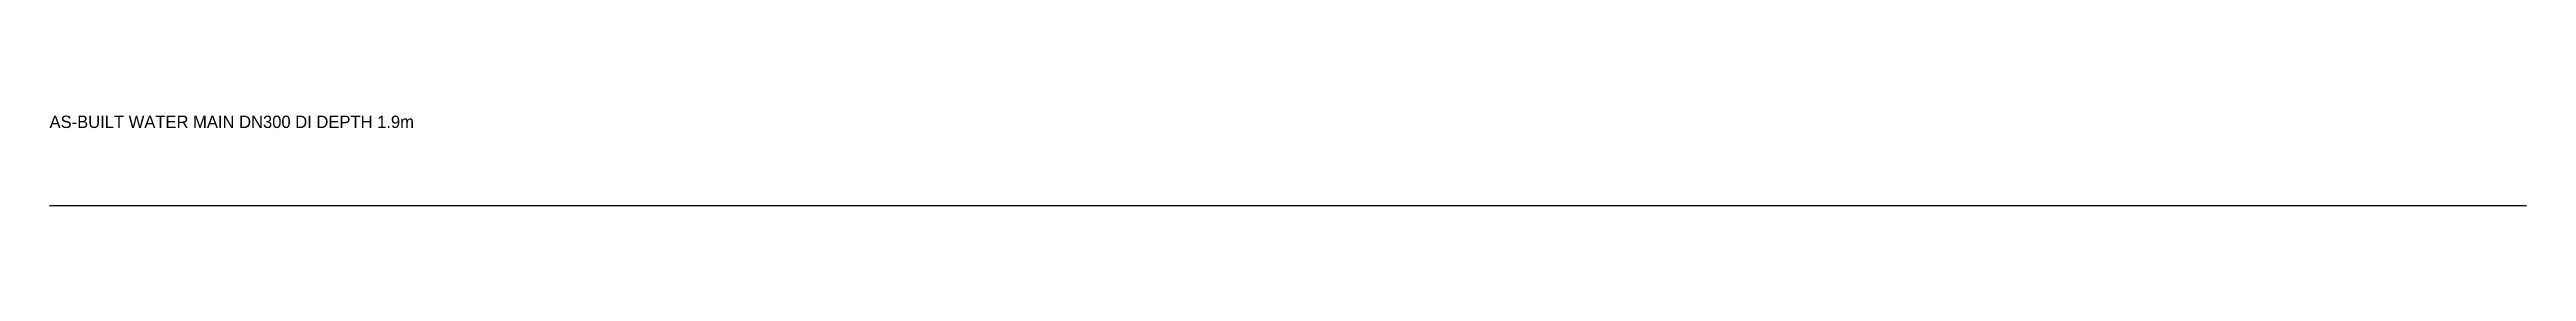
# Model space of a CAD drawing. Header units: metres. Extents: x 447850 to 448850, y 1825753 to 1825789.
import ezdxf

# ---------------------------------------------------------------- set-up
doc = ezdxf.new("R2010")
doc.units = ezdxf.units.M
doc.layers.add('TEXT', color=7, linetype='Continuous')
doc.layers.add('WATER_MAIN', color=7, linetype='Continuous')

msp = doc.modelspace()

# ---------------------------------------------------------------- linework, layer by layer
at = {"layer": 'WATER_MAIN'}
msp.add_polyline3d([(447850, 1825752.6, -1.9), (448850, 1825752.6, -1.9)], dxfattribs=at)

# ---------------------------------------------------------------- texts
at = {"layer": 'TEXT'}
msp.add_text('AS-BUILT WATER MAIN DN300 DI DEPTH 1.9m', height=5, dxfattribs=at).set_placement((447850, 1825784))

doc.saveas('drawing.dxf')
